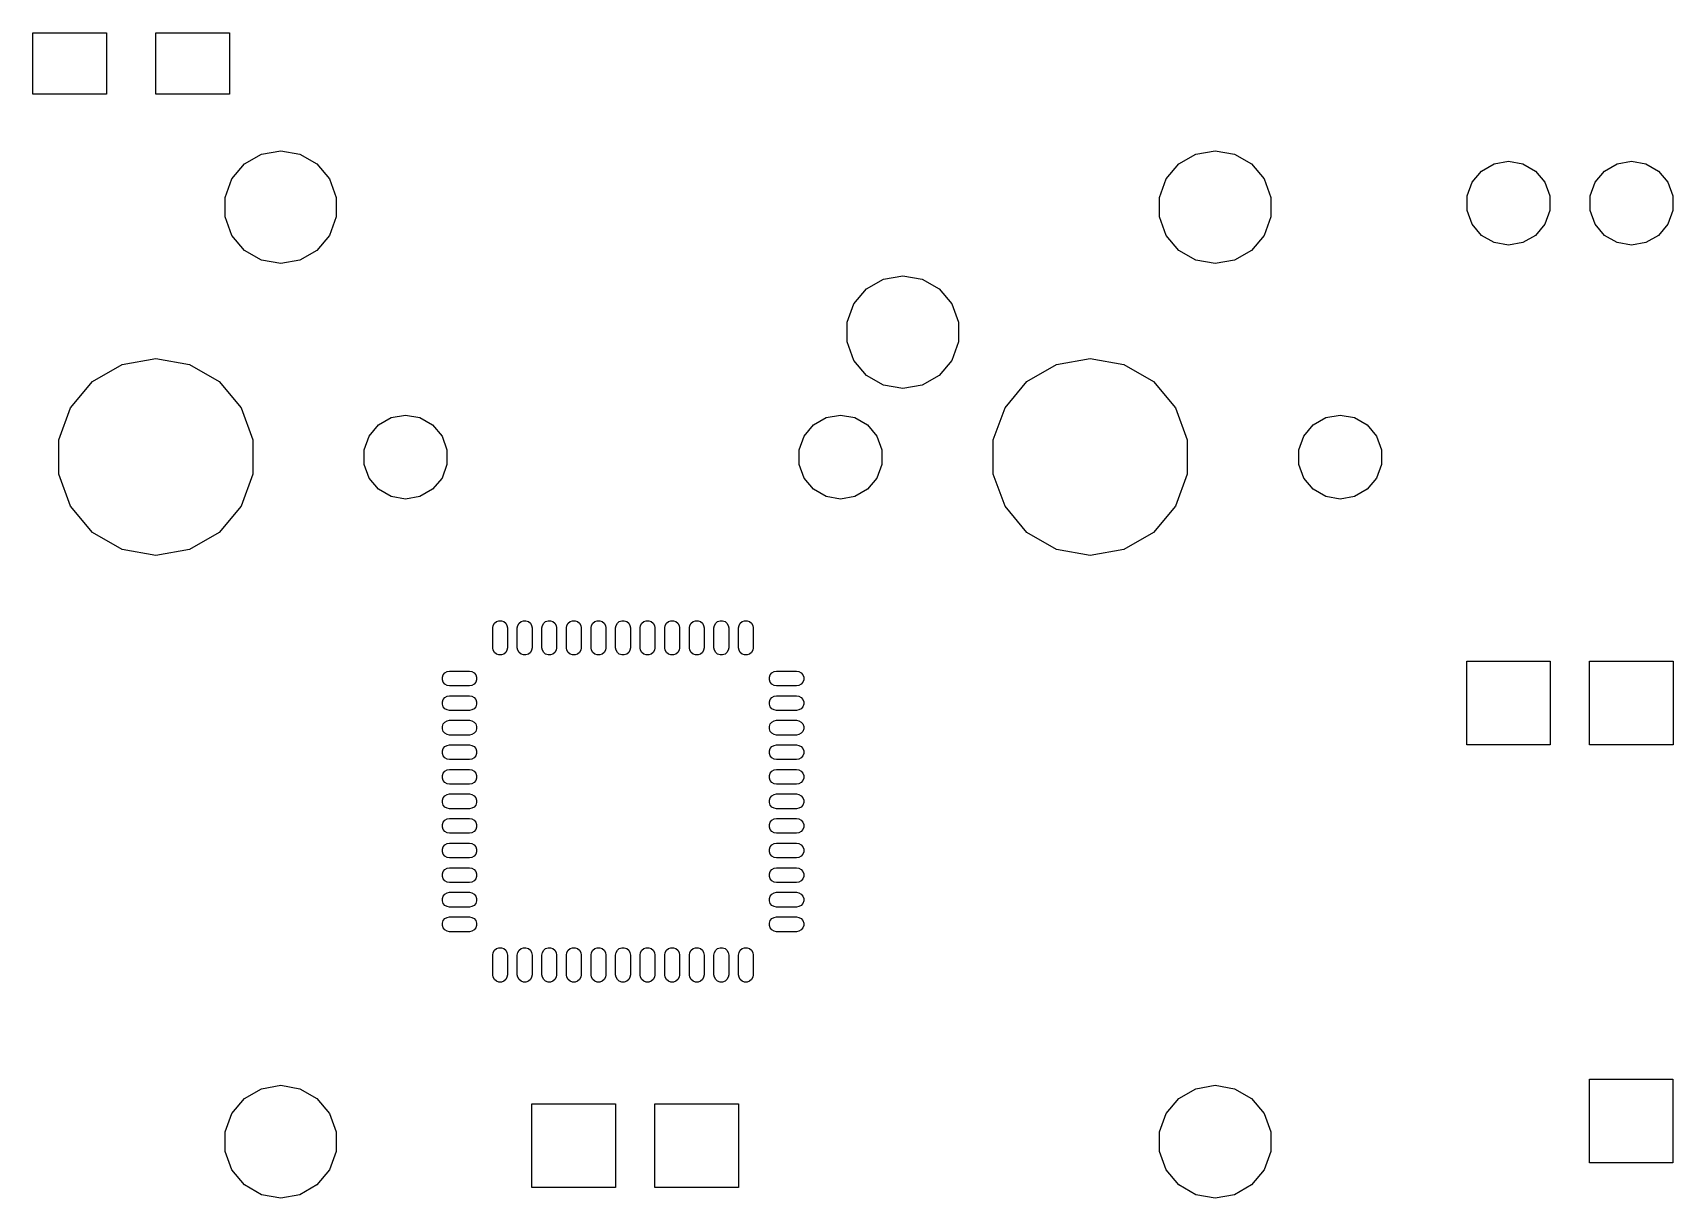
# Model space of a CAD drawing. Extents: x 16 to 275, y -108 to -10.
# Drawn here: x 133.5 to 166.85, y -56.07 to -32.38 of the extents above; entities that cross this region are included whole.
import ezdxf

# ---------------------------------------------------------------- set-up
doc = ezdxf.new("R2010")
doc.units = 0
doc.header["$MEASUREMENT"] = 0
doc.layers.add('BLACK', color=7, linetype='CONTINUOUS')

msp = doc.modelspace()

# ---------------------------------------------------------------- linework, layer by layer
at = {"layer": 'Black'}
for p, q in [((133.5, -33.625), (133.5, -32.375)), ((133.5, -32.375), (135, -32.375)), ((135, -32.375), (135, -33.625)), ((136, -33.625), (136, -32.375)), ((136, -32.375), (137.5, -32.375)), ((137.5, -32.375), (137.5, -33.625)), ((135, -33.625), (133.5, -33.625)), ((137.5, -33.625), (136, -33.625)), ((137.802, -35.0411), (138.148, -34.8418)), ((138.148, -34.8418), (138.54, -34.7726)), ((138.54, -34.7726), (138.932, -34.8418)), ((138.932, -34.8418), (139.278, -35.0411)), ((156.802, -35.0411), (157.148, -34.8418)), ((157.148, -34.8418), (157.54, -34.7726)), ((157.54, -34.7726), (157.932, -34.8418)), ((157.932, -34.8418), (158.278, -35.0411)), ((163.211, -35.038), (163.503, -34.9866)), ((163.503, -34.9866), (163.794, -35.038)), ((165.711, -35.038), (166.003, -34.9866)), ((166.003, -34.9866), (166.294, -35.038)), ((137.41, -35.7208), (137.546, -35.3463)), ((137.546, -35.3463), (137.802, -35.0411)), ((139.278, -35.0411), (139.534, -35.3463)), ((139.534, -35.3463), (139.67, -35.7208)), ((156.41, -35.7208), (156.546, -35.3463)), ((156.546, -35.3463), (156.802, -35.0411)), ((158.278, -35.0411), (158.534, -35.3463)), ((158.534, -35.3463), (158.67, -35.7208)), ((162.764, -35.413), (162.954, -35.1861)), ((162.954, -35.1861), (163.211, -35.038)), ((163.794, -35.038), (164.051, -35.1861)), ((164.051, -35.1861), (164.241, -35.413)), ((165.264, -35.413), (165.454, -35.1861)), ((165.454, -35.1861), (165.711, -35.038)), ((166.294, -35.038), (166.551, -35.1861)), ((166.551, -35.1861), (166.741, -35.413)), ((162.663, -35.6914), (162.764, -35.413)), ((164.241, -35.413), (164.342, -35.6914)), ((165.163, -35.6914), (165.264, -35.413)), ((166.741, -35.413), (166.842, -35.6914)), ((137.41, -36.1192), (137.41, -35.7208)), ((139.67, -35.7208), (139.67, -36.1192)), ((156.41, -36.1192), (156.41, -35.7208)), ((158.67, -35.7208), (158.67, -36.1192)), ((162.663, -35.9876), (162.663, -35.6914)), ((162.764, -36.2659), (162.663, -35.9876)), ((164.342, -35.9876), (164.241, -36.2659)), ((164.342, -35.6914), (164.342, -35.9876)), ((165.163, -35.9876), (165.163, -35.6914)), ((165.264, -36.2659), (165.163, -35.9876)), ((166.842, -35.9876), (166.741, -36.2659)), ((166.842, -35.6914), (166.842, -35.9876)), ((137.546, -36.4937), (137.41, -36.1192)), ((139.67, -36.1192), (139.534, -36.4937)), ((156.546, -36.4937), (156.41, -36.1192)), ((158.67, -36.1192), (158.534, -36.4937)), ((162.954, -36.4928), (162.764, -36.2659)), ((164.241, -36.2659), (164.051, -36.4928)), ((165.454, -36.4928), (165.264, -36.2659)), ((166.741, -36.2659), (166.551, -36.4928)), ((137.802, -36.7989), (137.546, -36.4937)), ((139.534, -36.4937), (139.278, -36.7989)), ((156.802, -36.7989), (156.546, -36.4937)), ((158.534, -36.4937), (158.278, -36.7989)), ((163.211, -36.6409), (162.954, -36.4928)), ((163.503, -36.6924), (163.211, -36.6409)), ((163.794, -36.6409), (163.503, -36.6924)), ((164.051, -36.4928), (163.794, -36.6409)), ((165.711, -36.6409), (165.454, -36.4928)), ((166.003, -36.6924), (165.711, -36.6409)), ((166.294, -36.6409), (166.003, -36.6924)), ((166.551, -36.4928), (166.294, -36.6409)), ((138.148, -36.9982), (137.802, -36.7989)), ((138.54, -37.0674), (138.148, -36.9982)), ((138.932, -36.9982), (138.54, -37.0674)), ((139.278, -36.7989), (138.932, -36.9982)), ((157.148, -36.9982), (156.802, -36.7989)), ((157.54, -37.0674), (157.148, -36.9982)), ((157.932, -36.9982), (157.54, -37.0674)), ((158.278, -36.7989), (157.932, -36.9982)), ((150.798, -37.3818), (151.19, -37.3126)), ((151.19, -37.3126), (151.582, -37.3818)), ((150.196, -37.8863), (150.452, -37.5811)), ((150.452, -37.5811), (150.798, -37.3818)), ((151.582, -37.3818), (151.928, -37.5811)), ((151.928, -37.5811), (152.184, -37.8863)), ((150.06, -38.2608), (150.196, -37.8863)), ((152.184, -37.8863), (152.32, -38.2608)), ((150.06, -38.6592), (150.06, -38.2608)), ((152.32, -38.2608), (152.32, -38.6592)), ((150.196, -39.0337), (150.06, -38.6592)), ((152.32, -38.6592), (152.184, -39.0337)), ((135.315, -39.1192), (136, -38.9985)), ((136, -38.9985), (136.685, -39.1192)), ((154.315, -39.1192), (155, -38.9985)), ((155, -38.9985), (155.685, -39.1192)), ((134.713, -39.4667), (135.315, -39.1192)), ((136.685, -39.1192), (137.287, -39.4667)), ((150.452, -39.3389), (150.196, -39.0337)), ((150.798, -39.5382), (150.452, -39.3389)), ((151.928, -39.3389), (151.582, -39.5382)), ((152.184, -39.0337), (151.928, -39.3389)), ((153.713, -39.4667), (154.315, -39.1192)), ((155.685, -39.1192), (156.287, -39.4667)), ((134.267, -39.9992), (134.713, -39.4667)), ((137.287, -39.4667), (137.733, -39.9992)), ((151.19, -39.6074), (150.798, -39.5382)), ((151.582, -39.5382), (151.19, -39.6074)), ((153.267, -39.9992), (153.713, -39.4667)), ((156.287, -39.4667), (156.733, -39.9992)), ((134.029, -40.6524), (134.267, -39.9992)), ((137.733, -39.9992), (137.971, -40.6524)), ((153.029, -40.6524), (153.267, -39.9992)), ((156.733, -39.9992), (156.971, -40.6524)), ((140.34, -40.5729), (140.531, -40.3457)), ((140.531, -40.3457), (140.788, -40.1974)), ((140.788, -40.1974), (141.08, -40.1458)), ((141.08, -40.1458), (141.372, -40.1974)), ((141.372, -40.1974), (141.629, -40.3457)), ((141.629, -40.3457), (141.82, -40.5729)), ((149.18, -40.5729), (149.371, -40.3457)), ((149.371, -40.3457), (149.628, -40.1974)), ((149.628, -40.1974), (149.92, -40.1458)), ((149.92, -40.1458), (150.212, -40.1974)), ((150.212, -40.1974), (150.469, -40.3457)), ((150.469, -40.3457), (150.66, -40.5729)), ((159.34, -40.5729), (159.531, -40.3457)), ((159.531, -40.3457), (159.788, -40.1974)), ((159.788, -40.1974), (160.08, -40.1458)), ((160.08, -40.1458), (160.372, -40.1974)), ((160.372, -40.1974), (160.629, -40.3457)), ((160.629, -40.3457), (160.82, -40.5729)), ((134.029, -41.3476), (134.029, -40.6524)), ((137.971, -40.6524), (137.971, -41.3476)), ((140.239, -40.8517), (140.34, -40.5729)), ((141.82, -40.5729), (141.921, -40.8517)), ((149.079, -40.8517), (149.18, -40.5729)), ((150.66, -40.5729), (150.761, -40.8517)), ((153.029, -41.3476), (153.029, -40.6524)), ((156.971, -40.6524), (156.971, -41.3476)), ((159.239, -40.8517), (159.34, -40.5729)), ((160.82, -40.5729), (160.921, -40.8517)), ((140.239, -41.1483), (140.239, -40.8517)), ((141.921, -40.8517), (141.921, -41.1483)), ((149.079, -41.1483), (149.079, -40.8517)), ((150.761, -40.8517), (150.761, -41.1483)), ((159.239, -41.1483), (159.239, -40.8517)), ((160.921, -40.8517), (160.921, -41.1483)), ((134.267, -42.0008), (134.029, -41.3476)), ((137.971, -41.3476), (137.733, -42.0008)), ((140.34, -41.4271), (140.239, -41.1483)), ((141.921, -41.1483), (141.82, -41.4271)), ((149.18, -41.4271), (149.079, -41.1483)), ((150.761, -41.1483), (150.66, -41.4271)), ((153.267, -42.0008), (153.029, -41.3476)), ((156.971, -41.3476), (156.733, -42.0008)), ((159.34, -41.4271), (159.239, -41.1483)), ((160.921, -41.1483), (160.82, -41.4271)), ((140.531, -41.6543), (140.34, -41.4271)), ((140.788, -41.8026), (140.531, -41.6543)), ((141.629, -41.6543), (141.372, -41.8026)), ((141.82, -41.4271), (141.629, -41.6543)), ((149.371, -41.6543), (149.18, -41.4271)), ((149.628, -41.8026), (149.371, -41.6543)), ((150.469, -41.6543), (150.212, -41.8026)), ((150.66, -41.4271), (150.469, -41.6543)), ((159.531, -41.6543), (159.34, -41.4271)), ((159.788, -41.8026), (159.531, -41.6543)), ((160.629, -41.6543), (160.372, -41.8026)), ((160.82, -41.4271), (160.629, -41.6543)), ((134.713, -42.5332), (134.267, -42.0008)), ((137.733, -42.0008), (137.287, -42.5332)), ((141.08, -41.8541), (140.788, -41.8026)), ((141.372, -41.8026), (141.08, -41.8541)), ((149.92, -41.8541), (149.628, -41.8026)), ((150.212, -41.8026), (149.92, -41.8541)), ((153.713, -42.5332), (153.267, -42.0008)), ((156.733, -42.0008), (156.287, -42.5332)), ((160.08, -41.8541), (159.788, -41.8026)), ((160.372, -41.8026), (160.08, -41.8541)), ((135.315, -42.8808), (134.713, -42.5332)), ((137.287, -42.5332), (136.685, -42.8808)), ((154.315, -42.8808), (153.713, -42.5332)), ((156.287, -42.5332), (155.685, -42.8808)), ((136, -43.0015), (135.315, -42.8808)), ((136.685, -42.8808), (136, -43.0015)), ((155, -43.0015), (154.315, -42.8808)), ((155.685, -42.8808), (155, -43.0015)), ((142.886, -44.3781), (142.926, -44.3446)), ((142.926, -44.3446), (142.975, -44.3268)), ((142.975, -44.3268), (143.027, -44.3268)), ((143.027, -44.3268), (143.076, -44.3446)), ((143.076, -44.3446), (143.115, -44.3781)), ((143.386, -44.3781), (143.426, -44.3446)), ((143.426, -44.3446), (143.475, -44.3268)), ((143.475, -44.3268), (143.527, -44.3268)), ((143.527, -44.3268), (143.576, -44.3446)), ((143.576, -44.3446), (143.616, -44.3781)), ((143.887, -44.3781), (143.926, -44.3446)), ((143.926, -44.3446), (143.975, -44.3268)), ((143.975, -44.3268), (144.027, -44.3268)), ((144.027, -44.3268), (144.076, -44.3446)), ((144.076, -44.3446), (144.116, -44.3781)), ((144.387, -44.3781), (144.427, -44.3446)), ((144.427, -44.3446), (144.476, -44.3268)), ((144.476, -44.3268), (144.528, -44.3268)), ((144.528, -44.3268), (144.577, -44.3446)), ((144.577, -44.3446), (144.617, -44.3781)), ((144.887, -44.3781), (144.927, -44.3446)), ((144.927, -44.3446), (144.976, -44.3268)), ((144.976, -44.3268), (145.028, -44.3268)), ((145.028, -44.3268), (145.077, -44.3446)), ((145.077, -44.3446), (145.117, -44.3781)), ((145.385, -44.3781), (145.425, -44.3446)), ((145.425, -44.3446), (145.474, -44.3268)), ((145.474, -44.3268), (145.526, -44.3268)), ((145.526, -44.3268), (145.575, -44.3446)), ((145.575, -44.3446), (145.615, -44.3781)), ((145.883, -44.3781), (145.923, -44.3446)), ((145.923, -44.3446), (145.972, -44.3268)), ((145.972, -44.3268), (146.024, -44.3268)), ((146.024, -44.3268), (146.073, -44.3446)), ((146.073, -44.3446), (146.113, -44.3781)), ((146.383, -44.3781), (146.423, -44.3446)), ((146.423, -44.3446), (146.472, -44.3268)), ((146.472, -44.3268), (146.524, -44.3268)), ((146.524, -44.3268), (146.573, -44.3446)), ((146.573, -44.3446), (146.613, -44.3781)), ((146.884, -44.3781), (146.924, -44.3446)), ((146.924, -44.3446), (146.973, -44.3268)), ((146.973, -44.3268), (147.025, -44.3268)), ((147.025, -44.3268), (147.074, -44.3446)), ((147.074, -44.3446), (147.113, -44.3781)), ((147.384, -44.3781), (147.424, -44.3446)), ((147.424, -44.3446), (147.473, -44.3268)), ((147.473, -44.3268), (147.525, -44.3268)), ((147.525, -44.3268), (147.574, -44.3446)), ((147.574, -44.3446), (147.614, -44.3781)), ((147.885, -44.3781), (147.924, -44.3446)), ((147.924, -44.3446), (147.973, -44.3268)), ((147.973, -44.3268), (148.025, -44.3268)), ((148.025, -44.3268), (148.074, -44.3446)), ((148.074, -44.3446), (148.114, -44.3781)), ((142.851, -44.4744), (142.86, -44.4232)), ((142.851, -44.8759), (142.851, -44.4744)), ((142.86, -44.4232), (142.886, -44.3781)), ((143.115, -44.3781), (143.141, -44.4232)), ((143.141, -44.4232), (143.15, -44.4744)), ((143.15, -44.4744), (143.15, -44.8759)), ((143.351, -44.4744), (143.36, -44.4232)), ((143.351, -44.8759), (143.351, -44.4744)), ((143.36, -44.4232), (143.386, -44.3781)), ((143.616, -44.3781), (143.642, -44.4232)), ((143.642, -44.4232), (143.651, -44.4744)), ((143.651, -44.4744), (143.651, -44.8759)), ((143.852, -44.4744), (143.861, -44.4232)), ((143.852, -44.8759), (143.852, -44.4744)), ((143.861, -44.4232), (143.887, -44.3781)), ((144.116, -44.3781), (144.142, -44.4232)), ((144.142, -44.4232), (144.151, -44.4744)), ((144.151, -44.4744), (144.151, -44.8759)), ((144.352, -44.4744), (144.361, -44.4232)), ((144.352, -44.8759), (144.352, -44.4744)), ((144.361, -44.4232), (144.387, -44.3781)), ((144.617, -44.3781), (144.643, -44.4232)), ((144.643, -44.4232), (144.652, -44.4744)), ((144.652, -44.4744), (144.652, -44.8759)), ((144.852, -44.4744), (144.861, -44.4232)), ((144.852, -44.8759), (144.852, -44.4744)), ((144.861, -44.4232), (144.887, -44.3781)), ((145.117, -44.3781), (145.143, -44.4232)), ((145.143, -44.4232), (145.152, -44.4744)), ((145.152, -44.4744), (145.152, -44.8759)), ((145.35, -44.4744), (145.359, -44.4232)), ((145.35, -44.8759), (145.35, -44.4744)), ((145.359, -44.4232), (145.385, -44.3781)), ((145.615, -44.3781), (145.641, -44.4232)), ((145.641, -44.4232), (145.65, -44.4744)), ((145.65, -44.4744), (145.65, -44.8759)), ((145.848, -44.4744), (145.857, -44.4232)), ((145.848, -44.8759), (145.848, -44.4744)), ((145.857, -44.4232), (145.883, -44.3781)), ((146.113, -44.3781), (146.139, -44.4232)), ((146.139, -44.4232), (146.148, -44.4744)), ((146.148, -44.4744), (146.148, -44.8759)), ((146.348, -44.4744), (146.357, -44.4232)), ((146.348, -44.8759), (146.348, -44.4744)), ((146.357, -44.4232), (146.383, -44.3781)), ((146.613, -44.3781), (146.639, -44.4232)), ((146.639, -44.4232), (146.648, -44.4744)), ((146.648, -44.4744), (146.648, -44.8759)), ((146.849, -44.4744), (146.858, -44.4232)), ((146.849, -44.8759), (146.849, -44.4744)), ((146.858, -44.4232), (146.884, -44.3781)), ((147.113, -44.3781), (147.139, -44.4232)), ((147.139, -44.4232), (147.148, -44.4744)), ((147.148, -44.4744), (147.148, -44.8759)), ((147.349, -44.4744), (147.358, -44.4232)), ((147.349, -44.8759), (147.349, -44.4744)), ((147.358, -44.4232), (147.384, -44.3781)), ((147.614, -44.3781), (147.64, -44.4232)), ((147.64, -44.4232), (147.649, -44.4744)), ((147.649, -44.4744), (147.649, -44.8759)), ((147.85, -44.4744), (147.859, -44.4232)), ((147.85, -44.8759), (147.85, -44.4744)), ((147.859, -44.4232), (147.885, -44.3781)), ((148.114, -44.3781), (148.14, -44.4232)), ((148.14, -44.4232), (148.149, -44.4744)), ((148.149, -44.4744), (148.149, -44.8759)), ((142.86, -44.9271), (142.851, -44.8759)), ((142.886, -44.9722), (142.86, -44.9271)), ((142.926, -45.0056), (142.886, -44.9722)), ((142.975, -45.0234), (142.926, -45.0056)), ((143.027, -45.0234), (142.975, -45.0234)), ((143.076, -45.0056), (143.027, -45.0234)), ((143.115, -44.9722), (143.076, -45.0056)), ((143.141, -44.9271), (143.115, -44.9722)), ((143.15, -44.8759), (143.141, -44.9271)), ((143.36, -44.9271), (143.351, -44.8759)), ((143.386, -44.9722), (143.36, -44.9271)), ((143.426, -45.0056), (143.386, -44.9722)), ((143.475, -45.0234), (143.426, -45.0056)), ((143.527, -45.0234), (143.475, -45.0234)), ((143.576, -45.0056), (143.527, -45.0234)), ((143.616, -44.9722), (143.576, -45.0056)), ((143.642, -44.9271), (143.616, -44.9722)), ((143.651, -44.8759), (143.642, -44.9271)), ((143.861, -44.9271), (143.852, -44.8759)), ((143.887, -44.9722), (143.861, -44.9271)), ((143.926, -45.0056), (143.887, -44.9722)), ((143.975, -45.0234), (143.926, -45.0056)), ((144.027, -45.0234), (143.975, -45.0234)), ((144.076, -45.0056), (144.027, -45.0234)), ((144.116, -44.9722), (144.076, -45.0056)), ((144.142, -44.9271), (144.116, -44.9722)), ((144.151, -44.8759), (144.142, -44.9271)), ((144.361, -44.9271), (144.352, -44.8759)), ((144.387, -44.9722), (144.361, -44.9271)), ((144.427, -45.0056), (144.387, -44.9722)), ((144.476, -45.0234), (144.427, -45.0056)), ((144.528, -45.0234), (144.476, -45.0234)), ((144.577, -45.0056), (144.528, -45.0234)), ((144.617, -44.9722), (144.577, -45.0056)), ((144.643, -44.9271), (144.617, -44.9722)), ((144.652, -44.8759), (144.643, -44.9271)), ((144.861, -44.9271), (144.852, -44.8759)), ((144.887, -44.9722), (144.861, -44.9271)), ((144.927, -45.0056), (144.887, -44.9722)), ((144.976, -45.0234), (144.927, -45.0056)), ((145.028, -45.0234), (144.976, -45.0234)), ((145.077, -45.0056), (145.028, -45.0234)), ((145.117, -44.9722), (145.077, -45.0056)), ((145.143, -44.9271), (145.117, -44.9722)), ((145.152, -44.8759), (145.143, -44.9271)), ((145.359, -44.9271), (145.35, -44.8759)), ((145.385, -44.9722), (145.359, -44.9271)), ((145.425, -45.0056), (145.385, -44.9722)), ((145.474, -45.0234), (145.425, -45.0056)), ((145.526, -45.0234), (145.474, -45.0234)), ((145.575, -45.0056), (145.526, -45.0234)), ((145.615, -44.9722), (145.575, -45.0056)), ((145.641, -44.9271), (145.615, -44.9722)), ((145.65, -44.8759), (145.641, -44.9271)), ((145.857, -44.9271), (145.848, -44.8759)), ((145.883, -44.9722), (145.857, -44.9271)), ((145.923, -45.0056), (145.883, -44.9722)), ((145.972, -45.0234), (145.923, -45.0056)), ((146.024, -45.0234), (145.972, -45.0234)), ((146.073, -45.0056), (146.024, -45.0234)), ((146.113, -44.9722), (146.073, -45.0056)), ((146.139, -44.9271), (146.113, -44.9722)), ((146.148, -44.8759), (146.139, -44.9271)), ((146.357, -44.9271), (146.348, -44.8759)), ((146.383, -44.9722), (146.357, -44.9271)), ((146.423, -45.0056), (146.383, -44.9722)), ((146.472, -45.0234), (146.423, -45.0056)), ((146.524, -45.0234), (146.472, -45.0234)), ((146.573, -45.0056), (146.524, -45.0234)), ((146.613, -44.9722), (146.573, -45.0056)), ((146.639, -44.9271), (146.613, -44.9722)), ((146.648, -44.8759), (146.639, -44.9271)), ((146.858, -44.9271), (146.849, -44.8759)), ((146.884, -44.9722), (146.858, -44.9271)), ((146.924, -45.0056), (146.884, -44.9722)), ((146.973, -45.0234), (146.924, -45.0056)), ((147.025, -45.0234), (146.973, -45.0234)), ((147.074, -45.0056), (147.025, -45.0234)), ((147.113, -44.9722), (147.074, -45.0056)), ((147.139, -44.9271), (147.113, -44.9722)), ((147.148, -44.8759), (147.139, -44.9271)), ((147.358, -44.9271), (147.349, -44.8759)), ((147.384, -44.9722), (147.358, -44.9271)), ((147.424, -45.0056), (147.384, -44.9722)), ((147.473, -45.0234), (147.424, -45.0056)), ((147.525, -45.0234), (147.473, -45.0234)), ((147.574, -45.0056), (147.525, -45.0234)), ((147.614, -44.9722), (147.574, -45.0056)), ((147.64, -44.9271), (147.614, -44.9722)), ((147.649, -44.8759), (147.64, -44.9271)), ((147.859, -44.9271), (147.85, -44.8759)), ((147.885, -44.9722), (147.859, -44.9271)), ((147.924, -45.0056), (147.885, -44.9722)), ((147.973, -45.0234), (147.924, -45.0056)), ((148.025, -45.0234), (147.973, -45.0234)), ((148.074, -45.0056), (148.025, -45.0234)), ((148.114, -44.9722), (148.074, -45.0056)), ((148.14, -44.9271), (148.114, -44.9722)), ((148.149, -44.8759), (148.14, -44.9271)), ((141.923, -45.3598), (141.974, -45.3508)), ((141.974, -45.3508), (142.376, -45.3508)), ((142.376, -45.3508), (142.427, -45.3598)), ((148.573, -45.3598), (148.624, -45.3508)), ((148.624, -45.3508), (149.026, -45.3508)), ((149.026, -45.3508), (149.077, -45.3598)), ((162.653, -46.8491), (162.653, -45.1499)), ((162.653, -45.1499), (164.352, -45.1499)), ((164.352, -45.1499), (164.352, -46.8491)), ((165.153, -46.8491), (165.153, -45.1499)), ((165.153, -45.1499), (166.852, -45.1499)), ((166.852, -45.1499), (166.852, -46.8491)), ((141.827, -45.4746), (141.845, -45.4257)), ((141.827, -45.5267), (141.827, -45.4746)), ((141.845, -45.5756), (141.827, -45.5267)), ((141.845, -45.4257), (141.878, -45.3858)), ((141.878, -45.6154), (141.845, -45.5756)), ((141.878, -45.3858), (141.923, -45.3598)), ((141.923, -45.6415), (141.878, -45.6154)), ((141.974, -45.6505), (141.923, -45.6415)), ((142.376, -45.6505), (141.974, -45.6505)), ((142.427, -45.6415), (142.376, -45.6505)), ((142.427, -45.3598), (142.472, -45.3858)), ((142.472, -45.6154), (142.427, -45.6415)), ((142.472, -45.3858), (142.506, -45.4257)), ((142.506, -45.5756), (142.472, -45.6154)), ((142.506, -45.4257), (142.523, -45.4746)), ((142.523, -45.5267), (142.506, -45.5756)), ((142.523, -45.4746), (142.523, -45.5267)), ((148.477, -45.4746), (148.494, -45.4257)), ((148.477, -45.5267), (148.477, -45.4746)), ((148.494, -45.5756), (148.477, -45.5267)), ((148.494, -45.4257), (148.528, -45.3858)), ((148.528, -45.6154), (148.494, -45.5756)), ((148.528, -45.3858), (148.573, -45.3598)), ((148.573, -45.6415), (148.528, -45.6154)), ((148.624, -45.6505), (148.573, -45.6415)), ((149.026, -45.6505), (148.624, -45.6505)), ((149.077, -45.6415), (149.026, -45.6505)), ((149.077, -45.3598), (149.122, -45.3858)), ((149.122, -45.6154), (149.077, -45.6415)), ((149.122, -45.3858), (149.155, -45.4257)), ((149.155, -45.5756), (149.122, -45.6154)), ((149.155, -45.4257), (149.173, -45.4746)), ((149.173, -45.5267), (149.155, -45.5756)), ((149.173, -45.4746), (149.173, -45.5267)), ((141.827, -45.975), (141.845, -45.9261)), ((141.827, -46.027), (141.827, -45.975)), ((141.845, -45.9261), (141.878, -45.8862)), ((141.878, -45.8862), (141.923, -45.8602)), ((141.923, -45.8602), (141.974, -45.8512)), ((141.974, -45.8512), (142.376, -45.8512)), ((142.376, -45.8512), (142.427, -45.8602)), ((142.427, -45.8602), (142.472, -45.8862)), ((142.472, -45.8862), (142.506, -45.9261)), ((142.506, -45.9261), (142.523, -45.975)), ((142.523, -45.975), (142.523, -46.027)), ((148.477, -45.975), (148.494, -45.9261)), ((148.477, -46.027), (148.477, -45.975)), ((148.494, -45.9261), (148.528, -45.8862)), ((148.528, -45.8862), (148.573, -45.8602)), ((148.573, -45.8602), (148.624, -45.8512)), ((148.624, -45.8512), (149.026, -45.8512)), ((149.026, -45.8512), (149.077, -45.8602)), ((149.077, -45.8602), (149.122, -45.8862)), ((149.122, -45.8862), (149.155, -45.9261)), ((149.155, -45.9261), (149.173, -45.975)), ((149.173, -45.975), (149.173, -46.027)), ((141.845, -46.0759), (141.827, -46.027)), ((141.878, -46.1158), (141.845, -46.0759)), ((141.923, -46.1418), (141.878, -46.1158)), ((141.974, -46.1509), (141.923, -46.1418)), ((141.923, -46.3606), (141.974, -46.3515)), ((142.376, -46.1509), (141.974, -46.1509)), ((141.974, -46.3515), (142.376, -46.3515)), ((142.427, -46.1418), (142.376, -46.1509)), ((142.376, -46.3515), (142.427, -46.3606)), ((142.472, -46.1158), (142.427, -46.1418)), ((142.506, -46.0759), (142.472, -46.1158)), ((142.523, -46.027), (142.506, -46.0759)), ((148.494, -46.0759), (148.477, -46.027)), ((148.528, -46.1158), (148.494, -46.0759)), ((148.573, -46.1418), (148.528, -46.1158)), ((148.624, -46.1509), (148.573, -46.1418)), ((148.573, -46.3606), (148.624, -46.3515)), ((149.026, -46.1509), (148.624, -46.1509)), ((148.624, -46.3515), (149.026, -46.3515)), ((149.077, -46.1418), (149.026, -46.1509)), ((149.026, -46.3515), (149.077, -46.3606)), ((149.122, -46.1158), (149.077, -46.1418)), ((149.155, -46.0759), (149.122, -46.1158)), ((149.173, -46.027), (149.155, -46.0759)), ((141.827, -46.4754), (141.845, -46.4265)), ((141.827, -46.5274), (141.827, -46.4754)), ((141.845, -46.5763), (141.827, -46.5274)), ((141.845, -46.4265), (141.878, -46.3866)), ((141.878, -46.6162), (141.845, -46.5763)), ((141.878, -46.3866), (141.923, -46.3606)), ((141.923, -46.6422), (141.878, -46.6162)), ((141.974, -46.6513), (141.923, -46.6422)), ((142.376, -46.6513), (141.974, -46.6513)), ((142.427, -46.6422), (142.376, -46.6513)), ((142.427, -46.3606), (142.472, -46.3866)), ((142.472, -46.6162), (142.427, -46.6422)), ((142.472, -46.3866), (142.506, -46.4265)), ((142.506, -46.5763), (142.472, -46.6162)), ((142.506, -46.4265), (142.523, -46.4754)), ((142.523, -46.5274), (142.506, -46.5763)), ((142.523, -46.4754), (142.523, -46.5274)), ((148.477, -46.4754), (148.494, -46.4265)), ((148.477, -46.5274), (148.477, -46.4754)), ((148.494, -46.5763), (148.477, -46.5274)), ((148.494, -46.4265), (148.528, -46.3866)), ((148.528, -46.6162), (148.494, -46.5763)), ((148.528, -46.3866), (148.573, -46.3606)), ((148.573, -46.6422), (148.528, -46.6162)), ((148.624, -46.6513), (148.573, -46.6422)), ((149.026, -46.6513), (148.624, -46.6513)), ((149.077, -46.6422), (149.026, -46.6513)), ((149.077, -46.3606), (149.122, -46.3866)), ((149.122, -46.6162), (149.077, -46.6422)), ((149.122, -46.3866), (149.155, -46.4265)), ((149.155, -46.5763), (149.122, -46.6162)), ((149.155, -46.4265), (149.173, -46.4754)), ((149.173, -46.5274), (149.155, -46.5763)), ((149.173, -46.4754), (149.173, -46.5274)), ((141.827, -46.9758), (141.845, -46.9268)), ((141.827, -47.0278), (141.827, -46.9758)), ((141.845, -46.9268), (141.878, -46.887)), ((141.878, -46.887), (141.923, -46.861)), ((141.923, -46.861), (141.974, -46.8519)), ((141.974, -46.8519), (142.376, -46.8519)), ((142.376, -46.8519), (142.427, -46.861)), ((142.427, -46.861), (142.472, -46.887)), ((142.472, -46.887), (142.506, -46.9268)), ((142.506, -46.9268), (142.523, -46.9758)), ((142.523, -46.9758), (142.523, -47.0278)), ((148.477, -46.9758), (148.494, -46.9268)), ((148.477, -47.0278), (148.477, -46.9758)), ((148.494, -46.9268), (148.528, -46.887)), ((148.528, -46.887), (148.573, -46.861)), ((148.573, -46.861), (148.624, -46.8519)), ((148.624, -46.8519), (149.026, -46.8519)), ((149.026, -46.8519), (149.077, -46.861)), ((149.077, -46.861), (149.122, -46.887)), ((149.122, -46.887), (149.155, -46.9268)), ((149.155, -46.9268), (149.173, -46.9758)), ((149.173, -46.9758), (149.173, -47.0278)), ((164.352, -46.8491), (162.653, -46.8491)), ((166.852, -46.8491), (165.153, -46.8491)), ((141.845, -47.0767), (141.827, -47.0278)), ((141.878, -47.1166), (141.845, -47.0767)), ((141.923, -47.1426), (141.878, -47.1166)), ((141.974, -47.1516), (141.923, -47.1426)), ((141.923, -47.3613), (141.974, -47.3523)), ((142.376, -47.1516), (141.974, -47.1516)), ((141.974, -47.3523), (142.376, -47.3523)), ((142.427, -47.1426), (142.376, -47.1516)), ((142.376, -47.3523), (142.427, -47.3613)), ((142.472, -47.1166), (142.427, -47.1426)), ((142.506, -47.0767), (142.472, -47.1166)), ((142.523, -47.0278), (142.506, -47.0767)), ((148.494, -47.0767), (148.477, -47.0278)), ((148.528, -47.1166), (148.494, -47.0767)), ((148.573, -47.1426), (148.528, -47.1166)), ((148.624, -47.1516), (148.573, -47.1426)), ((148.573, -47.3613), (148.624, -47.3523)), ((149.026, -47.1516), (148.624, -47.1516)), ((148.624, -47.3523), (149.026, -47.3523)), ((149.077, -47.1426), (149.026, -47.1516)), ((149.026, -47.3523), (149.077, -47.3613)), ((149.122, -47.1166), (149.077, -47.1426)), ((149.155, -47.0767), (149.122, -47.1166)), ((149.173, -47.0278), (149.155, -47.0767)), ((141.827, -47.4761), (141.845, -47.4272)), ((141.827, -47.5282), (141.827, -47.4761)), ((141.845, -47.5771), (141.827, -47.5282)), ((141.845, -47.4272), (141.878, -47.3874)), ((141.878, -47.617), (141.845, -47.5771)), ((141.878, -47.3874), (141.923, -47.3613)), ((141.923, -47.643), (141.878, -47.617)), ((141.974, -47.652), (141.923, -47.643)), ((142.376, -47.652), (141.974, -47.652)), ((142.427, -47.643), (142.376, -47.652)), ((142.427, -47.3613), (142.472, -47.3874)), ((142.472, -47.617), (142.427, -47.643)), ((142.472, -47.3874), (142.506, -47.4272)), ((142.506, -47.5771), (142.472, -47.617)), ((142.506, -47.4272), (142.523, -47.4761)), ((142.523, -47.5282), (142.506, -47.5771)), ((142.523, -47.4761), (142.523, -47.5282)), ((148.477, -47.4761), (148.494, -47.4272)), ((148.477, -47.5282), (148.477, -47.4761)), ((148.494, -47.5771), (148.477, -47.5282)), ((148.494, -47.4272), (148.528, -47.3874)), ((148.528, -47.617), (148.494, -47.5771)), ((148.528, -47.3874), (148.573, -47.3613)), ((148.573, -47.643), (148.528, -47.617)), ((148.624, -47.652), (148.573, -47.643)), ((149.026, -47.652), (148.624, -47.652)), ((149.077, -47.643), (149.026, -47.652)), ((149.077, -47.3613), (149.122, -47.3874)), ((149.122, -47.617), (149.077, -47.643)), ((149.122, -47.3874), (149.155, -47.4272)), ((149.155, -47.5771), (149.122, -47.617)), ((149.155, -47.4272), (149.173, -47.4761)), ((149.173, -47.5282), (149.155, -47.5771)), ((149.173, -47.4761), (149.173, -47.5282)), ((141.827, -47.974), (141.845, -47.9251)), ((141.827, -48.026), (141.827, -47.974)), ((141.845, -48.0749), (141.827, -48.026)), ((141.845, -47.9251), (141.878, -47.8852)), ((141.878, -47.8852), (141.923, -47.8592)), ((141.923, -47.8592), (141.974, -47.8501)), ((141.974, -47.8501), (142.376, -47.8501)), ((142.376, -47.8501), (142.427, -47.8592)), ((142.427, -47.8592), (142.472, -47.8852)), ((142.472, -47.8852), (142.506, -47.9251)), ((142.506, -47.9251), (142.523, -47.974)), ((142.523, -48.026), (142.506, -48.0749)), ((142.523, -47.974), (142.523, -48.026)), ((148.477, -47.974), (148.494, -47.9251)), ((148.477, -48.026), (148.477, -47.974)), ((148.494, -48.0749), (148.477, -48.026)), ((148.494, -47.9251), (148.528, -47.8852)), ((148.528, -47.8852), (148.573, -47.8592)), ((148.573, -47.8592), (148.624, -47.8501)), ((148.624, -47.8501), (149.026, -47.8501)), ((149.026, -47.8501), (149.077, -47.8592)), ((149.077, -47.8592), (149.122, -47.8852)), ((149.122, -47.8852), (149.155, -47.9251)), ((149.155, -47.9251), (149.173, -47.974)), ((149.173, -48.026), (149.155, -48.0749)), ((149.173, -47.974), (149.173, -48.026)), ((141.878, -48.1148), (141.845, -48.0749)), ((141.923, -48.1408), (141.878, -48.1148)), ((141.878, -48.383), (141.923, -48.357)), ((141.974, -48.1499), (141.923, -48.1408)), ((141.923, -48.357), (141.974, -48.348)), ((142.376, -48.1499), (141.974, -48.1499)), ((141.974, -48.348), (142.376, -48.348)), ((142.427, -48.1408), (142.376, -48.1499)), ((142.376, -48.348), (142.427, -48.357)), ((142.472, -48.1148), (142.427, -48.1408)), ((142.427, -48.357), (142.472, -48.383)), ((142.506, -48.0749), (142.472, -48.1148)), ((148.528, -48.1148), (148.494, -48.0749)), ((148.573, -48.1408), (148.528, -48.1148)), ((148.528, -48.383), (148.573, -48.357)), ((148.624, -48.1499), (148.573, -48.1408)), ((148.573, -48.357), (148.624, -48.348)), ((149.026, -48.1499), (148.624, -48.1499)), ((148.624, -48.348), (149.026, -48.348)), ((149.077, -48.1408), (149.026, -48.1499)), ((149.026, -48.348), (149.077, -48.357)), ((149.122, -48.1148), (149.077, -48.1408)), ((149.077, -48.357), (149.122, -48.383)), ((149.155, -48.0749), (149.122, -48.1148)), ((141.827, -48.4718), (141.845, -48.4229)), ((141.827, -48.5239), (141.827, -48.4718)), ((141.845, -48.5728), (141.827, -48.5239)), ((141.845, -48.4229), (141.878, -48.383)), ((141.878, -48.6126), (141.845, -48.5728)), ((141.923, -48.6387), (141.878, -48.6126)), ((141.974, -48.6477), (141.923, -48.6387)), ((142.376, -48.6477), (141.974, -48.6477)), ((142.427, -48.6387), (142.376, -48.6477)), ((142.472, -48.6126), (142.427, -48.6387)), ((142.472, -48.383), (142.506, -48.4229)), ((142.506, -48.5728), (142.472, -48.6126)), ((142.506, -48.4229), (142.523, -48.4718)), ((142.523, -48.5239), (142.506, -48.5728)), ((142.523, -48.4718), (142.523, -48.5239)), ((148.477, -48.4718), (148.494, -48.4229)), ((148.477, -48.5239), (148.477, -48.4718)), ((148.494, -48.5728), (148.477, -48.5239)), ((148.494, -48.4229), (148.528, -48.383)), ((148.528, -48.6126), (148.494, -48.5728)), ((148.573, -48.6387), (148.528, -48.6126)), ((148.624, -48.6477), (148.573, -48.6387)), ((149.026, -48.6477), (148.624, -48.6477)), ((149.077, -48.6387), (149.026, -48.6477)), ((149.122, -48.6126), (149.077, -48.6387)), ((149.122, -48.383), (149.155, -48.4229)), ((149.155, -48.5728), (149.122, -48.6126)), ((149.155, -48.4229), (149.173, -48.4718)), ((149.173, -48.5239), (149.155, -48.5728)), ((149.173, -48.4718), (149.173, -48.5239)), ((141.827, -48.9722), (141.845, -48.9233)), ((141.827, -49.0242), (141.827, -48.9722)), ((141.845, -49.0731), (141.827, -49.0242)), ((141.845, -48.9233), (141.878, -48.8834)), ((141.878, -48.8834), (141.923, -48.8574)), ((141.923, -48.8574), (141.974, -48.8484)), ((141.974, -48.8484), (142.376, -48.8484)), ((142.376, -48.8484), (142.427, -48.8574)), ((142.427, -48.8574), (142.472, -48.8834)), ((142.472, -48.8834), (142.506, -48.9233)), ((142.506, -48.9233), (142.523, -48.9722)), ((142.523, -49.0242), (142.506, -49.0731)), ((142.523, -48.9722), (142.523, -49.0242)), ((148.477, -48.9722), (148.494, -48.9233)), ((148.477, -49.0242), (148.477, -48.9722)), ((148.494, -49.0731), (148.477, -49.0242)), ((148.494, -48.9233), (148.528, -48.8834)), ((148.528, -48.8834), (148.573, -48.8574)), ((148.573, -48.8574), (148.624, -48.8484)), ((148.624, -48.8484), (149.026, -48.8484)), ((149.026, -48.8484), (149.077, -48.8574)), ((149.077, -48.8574), (149.122, -48.8834)), ((149.122, -48.8834), (149.155, -48.9233)), ((149.155, -48.9233), (149.173, -48.9722)), ((149.173, -49.0242), (149.155, -49.0731)), ((149.173, -48.9722), (149.173, -49.0242)), ((141.878, -49.113), (141.845, -49.0731)), ((141.923, -49.139), (141.878, -49.113)), ((141.878, -49.3838), (141.923, -49.3578)), ((141.974, -49.1481), (141.923, -49.139)), ((141.923, -49.3578), (141.974, -49.3487)), ((142.376, -49.1481), (141.974, -49.1481)), ((141.974, -49.3487), (142.376, -49.3487)), ((142.427, -49.139), (142.376, -49.1481)), ((142.376, -49.3487), (142.427, -49.3578)), ((142.472, -49.113), (142.427, -49.139)), ((142.427, -49.3578), (142.472, -49.3838)), ((142.506, -49.0731), (142.472, -49.113)), ((148.528, -49.113), (148.494, -49.0731)), ((148.573, -49.139), (148.528, -49.113)), ((148.528, -49.3838), (148.573, -49.3578)), ((148.624, -49.1481), (148.573, -49.139)), ((148.573, -49.3578), (148.624, -49.3487)), ((149.026, -49.1481), (148.624, -49.1481)), ((148.624, -49.3487), (149.026, -49.3487)), ((149.077, -49.139), (149.026, -49.1481)), ((149.026, -49.3487), (149.077, -49.3578)), ((149.122, -49.113), (149.077, -49.139)), ((149.077, -49.3578), (149.122, -49.3838)), ((149.155, -49.0731), (149.122, -49.113)), ((141.827, -49.4726), (141.845, -49.4237)), ((141.827, -49.5246), (141.827, -49.4726)), ((141.845, -49.5735), (141.827, -49.5246)), ((141.845, -49.4237), (141.878, -49.3838)), ((141.878, -49.6134), (141.845, -49.5735)), ((141.923, -49.6394), (141.878, -49.6134)), ((141.974, -49.6485), (141.923, -49.6394)), ((142.376, -49.6485), (141.974, -49.6485)), ((142.427, -49.6394), (142.376, -49.6485)), ((142.472, -49.6134), (142.427, -49.6394)), ((142.472, -49.3838), (142.506, -49.4237)), ((142.506, -49.5735), (142.472, -49.6134)), ((142.506, -49.4237), (142.523, -49.4726)), ((142.523, -49.5246), (142.506, -49.5735)), ((142.523, -49.4726), (142.523, -49.5246)), ((148.477, -49.4726), (148.494, -49.4237)), ((148.477, -49.5246), (148.477, -49.4726)), ((148.494, -49.5735), (148.477, -49.5246)), ((148.494, -49.4237), (148.528, -49.3838)), ((148.528, -49.6134), (148.494, -49.5735)), ((148.573, -49.6394), (148.528, -49.6134)), ((148.624, -49.6485), (148.573, -49.6394)), ((149.026, -49.6485), (148.624, -49.6485)), ((149.077, -49.6394), (149.026, -49.6485)), ((149.122, -49.6134), (149.077, -49.6394)), ((149.122, -49.3838), (149.155, -49.4237)), ((149.155, -49.5735), (149.122, -49.6134)), ((149.155, -49.4237), (149.173, -49.4726)), ((149.173, -49.5246), (149.155, -49.5735)), ((149.173, -49.4726), (149.173, -49.5246)), ((141.827, -49.973), (141.845, -49.9241)), ((141.827, -50.025), (141.827, -49.973)), ((141.845, -50.0739), (141.827, -50.025)), ((141.845, -49.9241), (141.878, -49.8842)), ((141.878, -49.8842), (141.923, -49.8582)), ((141.923, -49.8582), (141.974, -49.8491)), ((141.974, -49.8491), (142.376, -49.8491)), ((142.376, -49.8491), (142.427, -49.8582)), ((142.427, -49.8582), (142.472, -49.8842)), ((142.472, -49.8842), (142.506, -49.9241)), ((142.506, -49.9241), (142.523, -49.973)), ((142.523, -50.025), (142.506, -50.0739)), ((142.523, -49.973), (142.523, -50.025)), ((148.477, -49.973), (148.494, -49.9241)), ((148.477, -50.025), (148.477, -49.973)), ((148.494, -50.0739), (148.477, -50.025)), ((148.494, -49.9241), (148.528, -49.8842)), ((148.528, -49.8842), (148.573, -49.8582)), ((148.573, -49.8582), (148.624, -49.8491)), ((148.624, -49.8491), (149.026, -49.8491)), ((149.026, -49.8491), (149.077, -49.8582)), ((149.077, -49.8582), (149.122, -49.8842)), ((149.122, -49.8842), (149.155, -49.9241)), ((149.155, -49.9241), (149.173, -49.973)), ((149.173, -50.025), (149.155, -50.0739)), ((149.173, -49.973), (149.173, -50.025)), ((141.878, -50.1138), (141.845, -50.0739)), ((141.923, -50.1398), (141.878, -50.1138)), ((141.878, -50.3846), (141.923, -50.3585)), ((141.974, -50.1488), (141.923, -50.1398)), ((141.923, -50.3585), (141.974, -50.3495)), ((142.376, -50.1488), (141.974, -50.1488)), ((141.974, -50.3495), (142.376, -50.3495)), ((142.427, -50.1398), (142.376, -50.1488)), ((142.376, -50.3495), (142.427, -50.3585)), ((142.472, -50.1138), (142.427, -50.1398)), ((142.427, -50.3585), (142.472, -50.3846)), ((142.506, -50.0739), (142.472, -50.1138)), ((148.528, -50.1138), (148.494, -50.0739)), ((148.573, -50.1398), (148.528, -50.1138)), ((148.528, -50.3846), (148.573, -50.3585)), ((148.624, -50.1488), (148.573, -50.1398)), ((148.573, -50.3585), (148.624, -50.3495)), ((149.026, -50.1488), (148.624, -50.1488)), ((148.624, -50.3495), (149.026, -50.3495)), ((149.077, -50.1398), (149.026, -50.1488)), ((149.026, -50.3495), (149.077, -50.3585)), ((149.122, -50.1138), (149.077, -50.1398)), ((149.077, -50.3585), (149.122, -50.3846)), ((149.155, -50.0739), (149.122, -50.1138)), ((141.827, -50.4733), (141.845, -50.4244)), ((141.827, -50.5254), (141.827, -50.4733)), ((141.845, -50.5743), (141.827, -50.5254)), ((141.845, -50.4244), (141.878, -50.3846)), ((141.878, -50.6142), (141.845, -50.5743)), ((141.923, -50.6402), (141.878, -50.6142)), ((141.974, -50.6492), (141.923, -50.6402)), ((142.376, -50.6492), (141.974, -50.6492)), ((142.427, -50.6402), (142.376, -50.6492)), ((142.472, -50.6142), (142.427, -50.6402)), ((142.472, -50.3846), (142.506, -50.4244)), ((142.506, -50.5743), (142.472, -50.6142)), ((142.506, -50.4244), (142.523, -50.4733)), ((142.523, -50.5254), (142.506, -50.5743)), ((142.523, -50.4733), (142.523, -50.5254)), ((148.477, -50.4733), (148.494, -50.4244)), ((148.477, -50.5254), (148.477, -50.4733)), ((148.494, -50.5743), (148.477, -50.5254)), ((148.494, -50.4244), (148.528, -50.3846)), ((148.528, -50.6142), (148.494, -50.5743)), ((148.573, -50.6402), (148.528, -50.6142)), ((148.624, -50.6492), (148.573, -50.6402)), ((149.026, -50.6492), (148.624, -50.6492)), ((149.077, -50.6402), (149.026, -50.6492)), ((149.122, -50.6142), (149.077, -50.6402)), ((149.122, -50.3846), (149.155, -50.4244)), ((149.155, -50.5743), (149.122, -50.6142)), ((149.155, -50.4244), (149.173, -50.4733)), ((149.173, -50.5254), (149.155, -50.5743)), ((149.173, -50.4733), (149.173, -50.5254)), ((142.86, -51.0729), (142.886, -51.0278)), ((142.886, -51.0278), (142.926, -50.9944)), ((142.926, -50.9944), (142.975, -50.9766)), ((142.975, -50.9766), (143.027, -50.9766)), ((143.027, -50.9766), (143.076, -50.9944)), ((143.076, -50.9944), (143.115, -51.0278)), ((143.115, -51.0278), (143.141, -51.0729)), ((143.36, -51.0729), (143.386, -51.0278)), ((143.386, -51.0278), (143.426, -50.9944)), ((143.426, -50.9944), (143.475, -50.9766)), ((143.475, -50.9766), (143.527, -50.9766)), ((143.527, -50.9766), (143.576, -50.9944)), ((143.576, -50.9944), (143.616, -51.0278)), ((143.616, -51.0278), (143.642, -51.0729)), ((143.861, -51.0729), (143.887, -51.0278)), ((143.887, -51.0278), (143.926, -50.9944)), ((143.926, -50.9944), (143.975, -50.9766)), ((143.975, -50.9766), (144.027, -50.9766)), ((144.027, -50.9766), (144.076, -50.9944)), ((144.076, -50.9944), (144.116, -51.0278)), ((144.116, -51.0278), (144.142, -51.0729)), ((144.361, -51.0729), (144.387, -51.0278)), ((144.387, -51.0278), (144.427, -50.9944)), ((144.427, -50.9944), (144.476, -50.9766)), ((144.476, -50.9766), (144.528, -50.9766)), ((144.528, -50.9766), (144.577, -50.9944)), ((144.577, -50.9944), (144.617, -51.0278)), ((144.617, -51.0278), (144.643, -51.0729)), ((144.861, -51.0729), (144.887, -51.0278)), ((144.887, -51.0278), (144.927, -50.9944)), ((144.927, -50.9944), (144.976, -50.9766)), ((144.976, -50.9766), (145.028, -50.9766)), ((145.028, -50.9766), (145.077, -50.9944)), ((145.077, -50.9944), (145.117, -51.0278)), ((145.117, -51.0278), (145.143, -51.0729)), ((145.359, -51.0729), (145.385, -51.0278)), ((145.385, -51.0278), (145.425, -50.9944)), ((145.425, -50.9944), (145.474, -50.9766)), ((145.474, -50.9766), (145.526, -50.9766)), ((145.526, -50.9766), (145.575, -50.9944)), ((145.575, -50.9944), (145.615, -51.0278)), ((145.615, -51.0278), (145.641, -51.0729)), ((145.857, -51.0729), (145.883, -51.0278)), ((145.883, -51.0278), (145.923, -50.9944)), ((145.923, -50.9944), (145.972, -50.9766)), ((145.972, -50.9766), (146.024, -50.9766)), ((146.024, -50.9766), (146.073, -50.9944)), ((146.073, -50.9944), (146.113, -51.0278)), ((146.113, -51.0278), (146.139, -51.0729)), ((146.357, -51.0729), (146.383, -51.0278)), ((146.383, -51.0278), (146.423, -50.9944)), ((146.423, -50.9944), (146.472, -50.9766)), ((146.472, -50.9766), (146.524, -50.9766)), ((146.524, -50.9766), (146.573, -50.9944)), ((146.573, -50.9944), (146.613, -51.0278)), ((146.613, -51.0278), (146.639, -51.0729)), ((146.858, -51.0729), (146.884, -51.0278)), ((146.884, -51.0278), (146.924, -50.9944)), ((146.924, -50.9944), (146.973, -50.9766)), ((146.973, -50.9766), (147.025, -50.9766)), ((147.025, -50.9766), (147.074, -50.9944)), ((147.074, -50.9944), (147.113, -51.0278)), ((147.113, -51.0278), (147.139, -51.0729)), ((147.358, -51.0729), (147.384, -51.0278)), ((147.384, -51.0278), (147.424, -50.9944)), ((147.424, -50.9944), (147.473, -50.9766)), ((147.473, -50.9766), (147.525, -50.9766)), ((147.525, -50.9766), (147.574, -50.9944)), ((147.574, -50.9944), (147.614, -51.0278)), ((147.614, -51.0278), (147.64, -51.0729)), ((147.859, -51.0729), (147.885, -51.0278)), ((147.885, -51.0278), (147.924, -50.9944)), ((147.924, -50.9944), (147.973, -50.9766)), ((147.973, -50.9766), (148.025, -50.9766)), ((148.025, -50.9766), (148.074, -50.9944)), ((148.074, -50.9944), (148.114, -51.0278)), ((148.114, -51.0278), (148.14, -51.0729)), ((142.851, -51.1241), (142.86, -51.0729)), ((142.851, -51.5256), (142.851, -51.1241)), ((143.141, -51.0729), (143.15, -51.1241)), ((143.15, -51.1241), (143.15, -51.5256)), ((143.351, -51.1241), (143.36, -51.0729)), ((143.351, -51.5256), (143.351, -51.1241)), ((143.642, -51.0729), (143.651, -51.1241)), ((143.651, -51.1241), (143.651, -51.5256)), ((143.852, -51.1241), (143.861, -51.0729)), ((143.852, -51.5256), (143.852, -51.1241)), ((144.142, -51.0729), (144.151, -51.1241)), ((144.151, -51.1241), (144.151, -51.5256)), ((144.352, -51.1241), (144.361, -51.0729)), ((144.352, -51.5256), (144.352, -51.1241)), ((144.643, -51.0729), (144.652, -51.1241)), ((144.652, -51.1241), (144.652, -51.5256)), ((144.852, -51.1241), (144.861, -51.0729)), ((144.852, -51.5256), (144.852, -51.1241)), ((145.143, -51.0729), (145.152, -51.1241)), ((145.152, -51.1241), (145.152, -51.5256)), ((145.35, -51.1241), (145.359, -51.0729)), ((145.35, -51.5256), (145.35, -51.1241)), ((145.641, -51.0729), (145.65, -51.1241)), ((145.65, -51.1241), (145.65, -51.5256)), ((145.848, -51.1241), (145.857, -51.0729)), ((145.848, -51.5256), (145.848, -51.1241)), ((146.139, -51.0729), (146.148, -51.1241)), ((146.148, -51.1241), (146.148, -51.5256)), ((146.348, -51.1241), (146.357, -51.0729)), ((146.348, -51.5256), (146.348, -51.1241)), ((146.639, -51.0729), (146.648, -51.1241)), ((146.648, -51.1241), (146.648, -51.5256)), ((146.849, -51.1241), (146.858, -51.0729)), ((146.849, -51.5256), (146.849, -51.1241)), ((147.139, -51.0729), (147.148, -51.1241)), ((147.148, -51.1241), (147.148, -51.5256)), ((147.349, -51.1241), (147.358, -51.0729)), ((147.349, -51.5256), (147.349, -51.1241)), ((147.64, -51.0729), (147.649, -51.1241)), ((147.649, -51.1241), (147.649, -51.5256)), ((147.85, -51.1241), (147.859, -51.0729)), ((147.85, -51.5256), (147.85, -51.1241)), ((148.14, -51.0729), (148.149, -51.1241)), ((148.149, -51.1241), (148.149, -51.5256)), ((142.86, -51.5768), (142.851, -51.5256)), ((142.886, -51.6219), (142.86, -51.5768)), ((142.926, -51.6554), (142.886, -51.6219)), ((142.975, -51.6732), (142.926, -51.6554)), ((143.027, -51.6732), (142.975, -51.6732)), ((143.076, -51.6554), (143.027, -51.6732)), ((143.115, -51.6219), (143.076, -51.6554)), ((143.141, -51.5768), (143.115, -51.6219)), ((143.15, -51.5256), (143.141, -51.5768)), ((143.36, -51.5768), (143.351, -51.5256)), ((143.386, -51.6219), (143.36, -51.5768)), ((143.426, -51.6554), (143.386, -51.6219)), ((143.475, -51.6732), (143.426, -51.6554)), ((143.527, -51.6732), (143.475, -51.6732)), ((143.576, -51.6554), (143.527, -51.6732)), ((143.616, -51.6219), (143.576, -51.6554)), ((143.642, -51.5768), (143.616, -51.6219)), ((143.651, -51.5256), (143.642, -51.5768)), ((143.861, -51.5768), (143.852, -51.5256)), ((143.887, -51.6219), (143.861, -51.5768)), ((143.926, -51.6554), (143.887, -51.6219)), ((143.975, -51.6732), (143.926, -51.6554)), ((144.027, -51.6732), (143.975, -51.6732)), ((144.076, -51.6554), (144.027, -51.6732)), ((144.116, -51.6219), (144.076, -51.6554)), ((144.142, -51.5768), (144.116, -51.6219)), ((144.151, -51.5256), (144.142, -51.5768)), ((144.361, -51.5768), (144.352, -51.5256)), ((144.387, -51.6219), (144.361, -51.5768)), ((144.427, -51.6554), (144.387, -51.6219)), ((144.476, -51.6732), (144.427, -51.6554)), ((144.528, -51.6732), (144.476, -51.6732)), ((144.577, -51.6554), (144.528, -51.6732)), ((144.617, -51.6219), (144.577, -51.6554)), ((144.643, -51.5768), (144.617, -51.6219)), ((144.652, -51.5256), (144.643, -51.5768)), ((144.861, -51.5768), (144.852, -51.5256)), ((144.887, -51.6219), (144.861, -51.5768)), ((144.927, -51.6554), (144.887, -51.6219)), ((144.976, -51.6732), (144.927, -51.6554)), ((145.028, -51.6732), (144.976, -51.6732)), ((145.077, -51.6554), (145.028, -51.6732)), ((145.117, -51.6219), (145.077, -51.6554)), ((145.143, -51.5768), (145.117, -51.6219)), ((145.152, -51.5256), (145.143, -51.5768)), ((145.359, -51.5768), (145.35, -51.5256)), ((145.385, -51.6219), (145.359, -51.5768)), ((145.425, -51.6554), (145.385, -51.6219)), ((145.474, -51.6732), (145.425, -51.6554)), ((145.526, -51.6732), (145.474, -51.6732)), ((145.575, -51.6554), (145.526, -51.6732)), ((145.615, -51.6219), (145.575, -51.6554)), ((145.641, -51.5768), (145.615, -51.6219)), ((145.65, -51.5256), (145.641, -51.5768)), ((145.857, -51.5768), (145.848, -51.5256)), ((145.883, -51.6219), (145.857, -51.5768)), ((145.923, -51.6554), (145.883, -51.6219)), ((145.972, -51.6732), (145.923, -51.6554)), ((146.024, -51.6732), (145.972, -51.6732)), ((146.073, -51.6554), (146.024, -51.6732)), ((146.113, -51.6219), (146.073, -51.6554)), ((146.139, -51.5768), (146.113, -51.6219)), ((146.148, -51.5256), (146.139, -51.5768)), ((146.357, -51.5768), (146.348, -51.5256)), ((146.383, -51.6219), (146.357, -51.5768)), ((146.423, -51.6554), (146.383, -51.6219)), ((146.472, -51.6732), (146.423, -51.6554)), ((146.524, -51.6732), (146.472, -51.6732)), ((146.573, -51.6554), (146.524, -51.6732)), ((146.613, -51.6219), (146.573, -51.6554)), ((146.639, -51.5768), (146.613, -51.6219)), ((146.648, -51.5256), (146.639, -51.5768)), ((146.858, -51.5768), (146.849, -51.5256)), ((146.884, -51.6219), (146.858, -51.5768)), ((146.924, -51.6554), (146.884, -51.6219)), ((146.973, -51.6732), (146.924, -51.6554)), ((147.025, -51.6732), (146.973, -51.6732)), ((147.074, -51.6554), (147.025, -51.6732)), ((147.113, -51.6219), (147.074, -51.6554)), ((147.139, -51.5768), (147.113, -51.6219)), ((147.148, -51.5256), (147.139, -51.5768)), ((147.358, -51.5768), (147.349, -51.5256)), ((147.384, -51.6219), (147.358, -51.5768)), ((147.424, -51.6554), (147.384, -51.6219)), ((147.473, -51.6732), (147.424, -51.6554)), ((147.525, -51.6732), (147.473, -51.6732)), ((147.574, -51.6554), (147.525, -51.6732)), ((147.614, -51.6219), (147.574, -51.6554)), ((147.64, -51.5768), (147.614, -51.6219)), ((147.649, -51.5256), (147.64, -51.5768)), ((147.859, -51.5768), (147.85, -51.5256)), ((147.885, -51.6219), (147.859, -51.5768)), ((147.924, -51.6554), (147.885, -51.6219)), ((147.973, -51.6732), (147.924, -51.6554)), ((148.025, -51.6732), (147.973, -51.6732)), ((148.074, -51.6554), (148.025, -51.6732)), ((148.114, -51.6219), (148.074, -51.6554)), ((148.14, -51.5768), (148.114, -51.6219)), ((148.149, -51.5256), (148.14, -51.5768)), ((165.148, -55.3501), (165.148, -53.6509)), ((165.148, -53.6509), (166.847, -53.6509)), ((166.847, -53.6509), (166.847, -55.3501)), ((137.802, -54.0411), (138.148, -53.8418)), ((138.148, -53.8418), (138.54, -53.7726)), ((138.54, -53.7726), (138.932, -53.8418)), ((138.932, -53.8418), (139.278, -54.0411)), ((156.802, -54.0411), (157.148, -53.8418)), ((157.148, -53.8418), (157.54, -53.7726)), ((157.54, -53.7726), (157.932, -53.8418)), ((157.932, -53.8418), (158.278, -54.0411)), ((137.41, -54.7208), (137.546, -54.3463)), ((137.546, -54.3463), (137.802, -54.0411)), ((139.278, -54.0411), (139.534, -54.3463)), ((139.534, -54.3463), (139.67, -54.7208)), ((143.648, -55.8501), (143.648, -54.1509)), ((143.648, -54.1509), (145.347, -54.1509)), ((145.347, -54.1509), (145.347, -55.8501)), ((146.148, -55.8501), (146.148, -54.1509)), ((146.148, -54.1509), (147.847, -54.1509)), ((147.847, -54.1509), (147.847, -55.8501)), ((156.41, -54.7208), (156.546, -54.3463)), ((156.546, -54.3463), (156.802, -54.0411)), ((158.278, -54.0411), (158.534, -54.3463)), ((158.534, -54.3463), (158.67, -54.7208)), ((137.41, -55.1192), (137.41, -54.7208)), ((139.67, -54.7208), (139.67, -55.1192)), ((156.41, -55.1192), (156.41, -54.7208)), ((158.67, -54.7208), (158.67, -55.1192)), ((137.546, -55.4937), (137.41, -55.1192)), ((139.67, -55.1192), (139.534, -55.4937)), ((156.546, -55.4937), (156.41, -55.1192)), ((158.67, -55.1192), (158.534, -55.4937)), ((166.847, -55.3501), (165.148, -55.3501)), ((137.802, -55.7989), (137.546, -55.4937)), ((139.534, -55.4937), (139.278, -55.7989)), ((156.802, -55.7989), (156.546, -55.4937)), ((158.534, -55.4937), (158.278, -55.7989)), ((138.148, -55.9982), (137.802, -55.7989)), ((138.54, -56.0674), (138.148, -55.9982)), ((138.932, -55.9982), (138.54, -56.0674)), ((139.278, -55.7989), (138.932, -55.9982)), ((145.347, -55.8501), (143.648, -55.8501)), ((147.847, -55.8501), (146.148, -55.8501)), ((157.148, -55.9982), (156.802, -55.7989)), ((157.54, -56.0674), (157.148, -55.9982)), ((157.932, -55.9982), (157.54, -56.0674)), ((158.278, -55.7989), (157.932, -55.9982))]:
    msp.add_line(p, q, dxfattribs=at)

doc.saveas('drawing.dxf')
